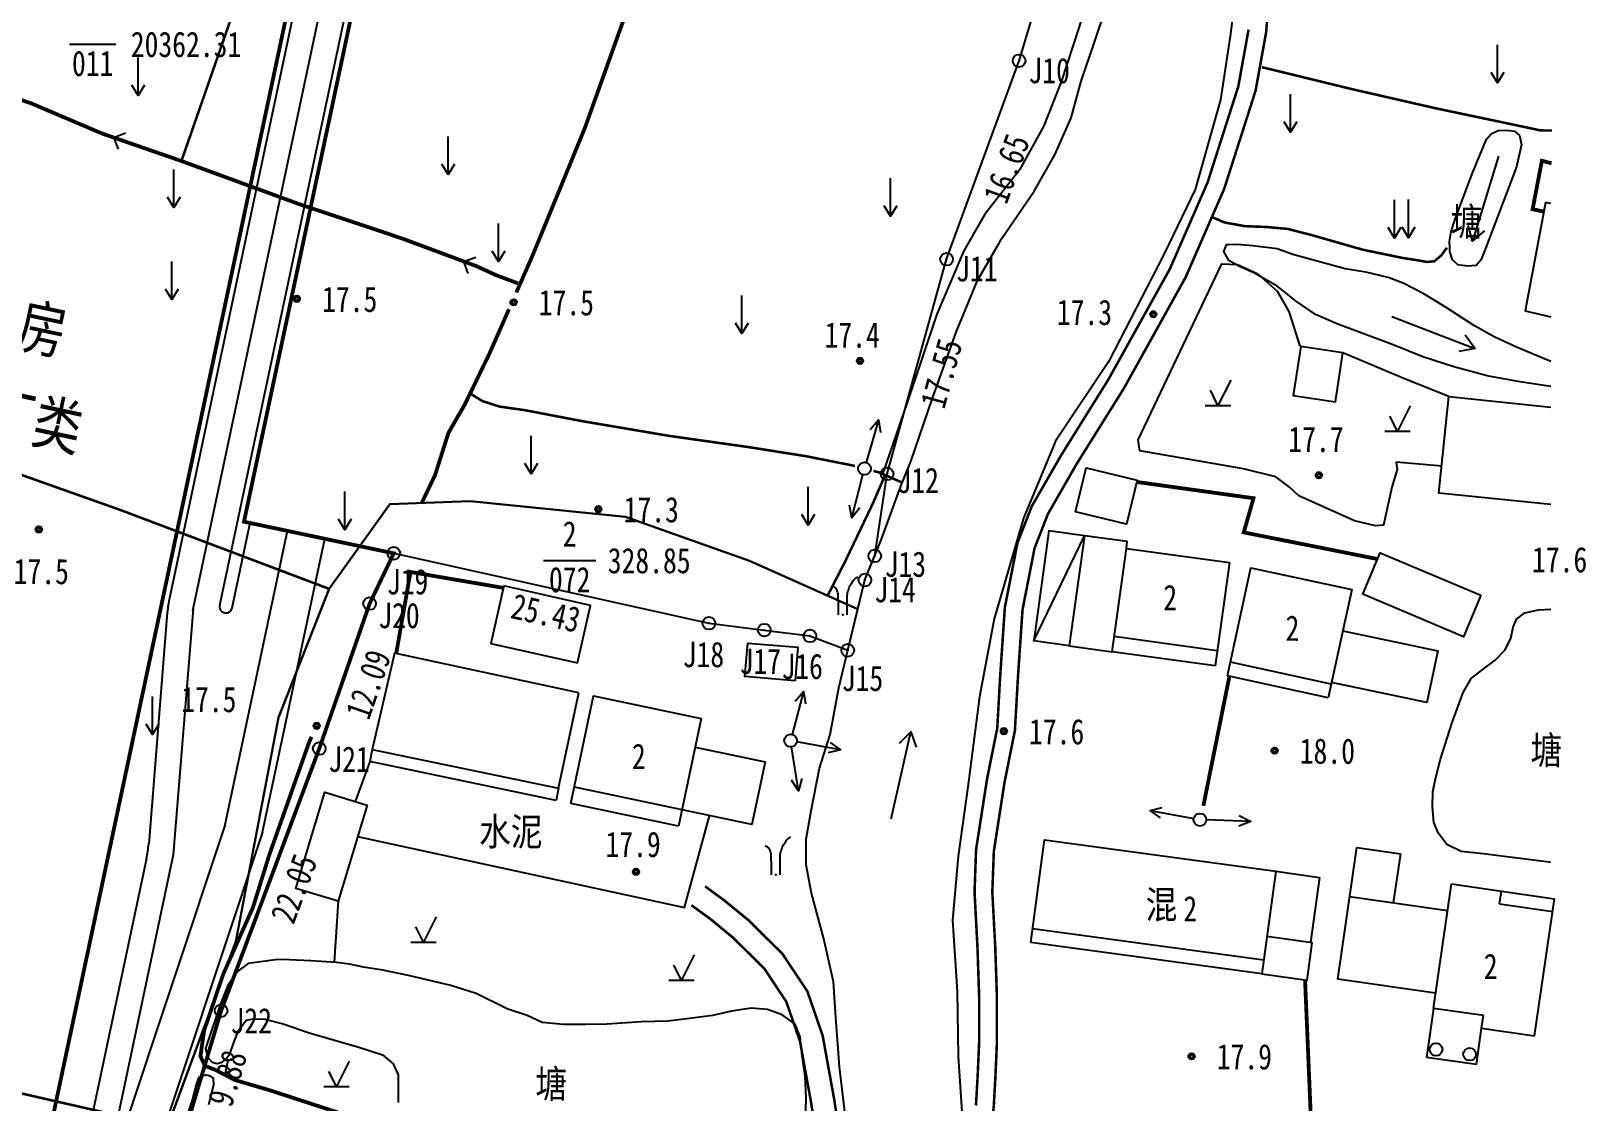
# Model space of a CAD drawing. Extents: x -21908402 to 2681150, y 103181 to 5079726.
# Drawn here: x 1475348 to 1485148, y 471980 to 478727 of the extents above; entities that cross this region are included whole.
import ezdxf
from ezdxf.enums import TextEntityAlignment as Align

# ---------------------------------------------------------------- set-up
doc = ezdxf.new("R2010")
doc.units = 0
doc.header["$LTSCALE"] = 1000
doc.linetypes.add('DOTE', pattern=[2.42, 2, -0.2, 0.02, -0.2])
for name, color, linetype in [('-图例', 7, 'Continuous'), ('222-框选面积', 6, 'Continuous'), ('DLJ', 5, 'Continuous'), ('JZD', 1, 'Continuous'), ('JZP', 1, 'Continuous'), ('ZBTZ', 250, 'Continuous'), ('地形', 251, 'Continuous')]:
    doc.layers.add(name, color=color, linetype=linetype)
doc.styles.add('DIMST', font='', dxfattribs={"width": 0.8})
doc.styles.add('HZ', font='simhei.ttf', dxfattribs={"width": 0.8})
doc.styles.add('HZTXT', font='txt', dxfattribs={"width": 0.7, "height": 300, "bigfont": 'HZTXT'})
doc.styles.add('ROMANS', font='simsun.ttc', dxfattribs={"width": 0.8})
doc.styles.get('DIMST').set_extended_font_data('SimSun')

# ---------------------------------------------------------------- blocks, each defined once
blk = doc.blocks.new('5130')
blk.add_circle((0, 0), 0.5)
blk = doc.blocks.new('8310')
for radius in [0.25, 0.125]:
    blk.add_circle((0, 0), radius)
blk = doc.blocks.new('6311')
blk.add_lwpolyline([(-0.71, 0.71), (0, 0), (-0.71, -0.71)])
blk = doc.blocks.new('9380')
for points in [[(0.35, 0, 0.000014), (0.35, 0.15, 0.00004), (0.35, 0.2, 0.000164), (0.35, 1.01, -0.000273), (0.35, 1.5, -0.06112), (0.38, 1.73, -0.032534), (0.51, 2.14, -0.038837), (0.62, 2.37, -0.022819), (0.85, 2.72, -0.049103), (0.95, 2.83, -0.026968), (1.15, 3)], [(-0.35, 0, 0.005182), (-0.35, 0.59, 0.00742), (-0.35, 1, 0.000718), (-0.37, 1.5, 0.005171), (-0.37, 1.57, 0.03747), (-0.39, 1.74, 0.03492), (-0.44, 1.91, 0.064025), (-0.5, 2.04, 0.069971), (-0.59, 2.13, 0.0336), (-0.66, 2.18, 0.028082), (-0.75, 2.23, 0.03873), (-0.79, 2.25, 0.023742), (-0.85, 2.26)]]:
    blk.add_lwpolyline(points, format="xyb")
at = {"linetype": 'Continuous'}
blk.add_point((0, 0), dxfattribs=at)
blk = doc.blocks.new('513')
blk.add_circle((0, 0), 0.5)
blk = doc.blocks.new('5123')
at = {"linetype": 'Continuous'}
for points in [[(4, 0), (0.5, 0)], [(3.09, 0.42), (4, 0), (3.09, -0.42)]]:
    blk.add_lwpolyline(points, dxfattribs=at)
blk = doc.blocks.new('9140')
at = {"linetype": 'Continuous'}
for points in [[(1, 2), (0, 0), (-0.6, 1.2)], [(-1, 0), (1, 0)]]:
    blk.add_lwpolyline(points, dxfattribs=at)
blk = doc.blocks.new('9110')
for points in [[(0, 0), (0, 3)], [(0.5, 0.82), (0, 0), (-0.5, 0.82)]]:
    blk.add_lwpolyline(points)
blk = doc.blocks.new('6710')
at = {"linetype": 'Continuous'}
for points in [[(0, 0), (7, 0), (5.92, 0.69)], [(7, 0), (5.92, -0.69)]]:
    blk.add_lwpolyline(points, dxfattribs=at)
blk = doc.blocks.new('2385')
blk.add_circle((0, 0), 0.5)
blk = doc.blocks.new('gc0000')
blk.add_point((0, 0))
blk = doc.blocks.new('1234')
at = {"layer": 'DLJ', "color": 250, "linetype": 'Continuous'}
for p, q in [((561248.24, 3365724.92, 17.38), (561251.9, 3365724.92, 17.38)), ((561285.6, 3365684.26, 17.38), (561289.71, 3365684.26, 17.38))]:
    blk.add_line(p, q, dxfattribs=at)
at = {"layer": 'DLJ', "color": 250, "linetype": 'Continuous', "elevation": 17.38, "flags": 128}
blk.add_lwpolyline([(561253.93, 3365634.21), (561261.35, 3365654.26), (561264.71, 3365671.89), (561268.71, 3365682.03), (561273.47, 3365688.69), (561279.81, 3365688.93), (561292.04, 3365687.7), (561301.81, 3365684.23), (561310.35, 3365680.43), (561310.91, 3365682.73), (561311.69, 3365684.63), (561312.66, 3365691.08), (561317.35, 3365707.99), (561323.06, 3365723.63), (561327.87, 3365739.63), (561329.98, 3365766.19), (561327.41, 3365778.79), (561322.63, 3365787.66), (561313.65, 3365800.15), (561314.7, 3365806.11), (561285.61, 3365834.62), (561253.58, 3365796), (561240.75, 3365808.57)], dxfattribs=at)
at = {"layer": 'DLJ', "color": 250, "linetype": 'Continuous', "elevation": 17.38}
blk.add_lwpolyline([(561292.04, 3365687.7), (561279.81, 3365688.93), (561273.47, 3365688.69), (561268.71, 3365682.03), (561264.71, 3365671.89), (561261.35, 3365654.26), (561253.93, 3365634.21), (561252.69, 3365626.16), (561253.1, 3365626.95), (561257.35, 3365639.33), (561260.19, 3365648.8), (561267.92, 3365669.45), (561271.89, 3365680.87), (561273.79, 3365684.83), (561298.62, 3365679.32), (561302.98, 3365678.79), (561306.58, 3365678.33), (561309.56, 3365677.19), (561310.35, 3365680.43), (561301.81, 3365684.23)], close=True, dxfattribs=at)
at = {"layer": 'JZP', "color": 250, "linetype": 'Continuous'}
for centre in [(561323.06, 3365723.63, 17.38), (561317.35, 3365707.99, 17.38), (561312.66, 3365691.08, 17.38), (561273.79, 3365684.83, 17.38), (561311.69, 3365684.63, 17.38), (561310.91, 3365682.73, 17.38), (561271.89, 3365680.87, 17.38), (561298.62, 3365679.32, 17.38), (561302.98, 3365678.79, 17.38), (561306.58, 3365678.33, 17.38), (561309.56, 3365677.19, 17.38), (561267.92, 3365669.45, 17.38), (561260.19, 3365648.8, 17.38)]:
    blk.add_circle(centre, 0.5, dxfattribs=at)
at = {"layer": 'ZBTZ', "color": 250, "linetype": 'Continuous', "const_width": 0.1, "elevation": 17.38, "flags": 128}
blk.add_lwpolyline([(561253.1, 3365626.95), (561257.17, 3365638.73), (561260.19, 3365648.8), (561267.92, 3365669.45)], dxfattribs=at)
at = {"layer": '地形', "color": 250, "linetype": 'Continuous'}
for p, q in [((561364.54, 3365712.46, 17.38), (561363.85, 3365708.8, 17.38)), ((561364.95, 3365712.38, 17.38), (561364.54, 3365712.46, 17.38)), ((561330.39, 3365677.08, 17.38), (561331.51, 3365685.22, 17.38)), ((561331.51, 3365685.22, 17.38), (561339.63, 3365684.1, 17.38)), ((561339.63, 3365684.1, 17.38), (561338.51, 3365675.96, 17.38)), ((561338.67, 3365677.15, 17.38), (561330.55, 3365678.27, 17.38)), ((561338.51, 3365675.96, 17.38), (561330.39, 3365677.08, 17.38))]:
    blk.add_line(p, q, dxfattribs=at)
at = {"layer": '地形', "color": 250, "linetype": 'Continuous', "flags": 128}
for points, elevation in [([(561321.53, 3365709.37), (561321.67, 3365709.61), (561324.24, 3365713.35), (561325.87, 3365716.21), (561327.16, 3365719.13), (561327.95, 3365722.01), (561328.98, 3365725.01), (561329.93, 3365727.83)], 17.38), ([(561340.16, 3365729.21), (561339.7, 3365725.56)], 17.38), ([(561319.14, 3365709.4), (561320.48, 3365711.74), (561323.21, 3365715.21), (561325.04, 3365718.49), (561326.39, 3365721.96), (561327.8, 3365726.23), (561328.62, 3365728.89), (561329.21, 3365730.81)], 34.86), ([(561339.7, 3365725.56), (561338.93, 3365720.56), (561336.94, 3365713.49), (561334.87, 3365709.19)], 17.38), ([(561356.99, 3365708.89), (561356.96, 3365709.4), (561357.1, 3365710.18), (561357.43, 3365711.16), (561358.75, 3365714.71), (561359.88, 3365717.45), (561360.25, 3365717.86), (561360.8, 3365718.14), (561361.47, 3365718.15), (561362.1, 3365718.07), (561362.48, 3365717.75), (561362.65, 3365717.02), (561362.24, 3365715.28), (561359.8, 3365708.85)], 17.38), ([(561334.87, 3365709.19), (561334.45, 3365708.32), (561330.1, 3365699.9), (561325.93, 3365693.66), (561323.4, 3365687.61), (561321.09, 3365679.66), (561319.94, 3365673.54), (561319.01, 3365666.45), (561318.26, 3365660.97), (561317.8, 3365655.93), (561318.17, 3365650.31), (561318.26, 3365645.21), (561318.56, 3365640.84)], 17.38), ([(561309.73, 3365637.55), (561308.91, 3365644.38), (561308.62, 3365648.28), (561308.45, 3365651.09), (561307.67, 3365654.46), (561306.7, 3365658.06), (561306.29, 3365660.3), (561306.29, 3365662.33), (561306.69, 3365664.56), (561307.33, 3365667.91), (561308.17, 3365670.57), (561308.87, 3365674.23), (561309.56, 3365677.19), (561310.91, 3365682.73), (561312.23, 3365685.94), (561313.74, 3365690.13), (561314.52, 3365692.05), (561316.2, 3365696.97), (561318.11, 3365702.25), (561319.78, 3365706.31), (561321.53, 3365709.37)], 17.38), ([(561312.33, 3365691.07), (561314.27, 3365696.71), (561316.6, 3365703.67), (561318.7, 3365708.61), (561319.14, 3365709.4)], 34.86), ([(561339.56, 3365709.12), (561339.38, 3365709.12), (561339.16, 3365708.6), (561339.52, 3365707.94), (561340.42, 3365707.46), (561341.61, 3365706.93), (561343.21, 3365706), (561344.86, 3365704.7), (561346.27, 3365703.72), (561348.16, 3365702.91), (561352.53, 3365701.27), (561354.86, 3365700.33), (561357.32, 3365699.54), (561360.04, 3365698.8), (561362.35, 3365698.4), (561364.95, 3365697.99)], 17.38), ([(561340.87, 3365709.11), (561340.21, 3365709.16), (561339.56, 3365709.12)], 17.38), ([(561364.95, 3365699.95), (561363.89, 3365700.39), (561362.26, 3365701.08), (561360.55, 3365701.86), (561358.93, 3365702.74), (561356.71, 3365704.2), (561354.95, 3365705.27), (561353.33, 3365706.12), (561352.14, 3365706.55), (561350.37, 3365706.97), (561348.74, 3365707.25), (561344.62, 3365708.37), (561343.38, 3365708.8), (561341.48, 3365709.06), (561340.87, 3365709.11)], 17.38), ([(561359.8, 3365708.85), (561359.44, 3365707.91), (561359.07, 3365707.5), (561358.39, 3365707.46), (561357.64, 3365707.54), (561357.2, 3365707.94), (561357, 3365708.59), (561356.99, 3365708.89)], 17.38), ([(561363.85, 3365708.8), (561362.92, 3365703.93), (561364.95, 3365703.45)], 17.38), ([(561356.39, 3365691.69), (561352.76, 3365692), (561352.86, 3365691.43), (561352.43, 3365690.03), (561351.76, 3365687.05), (561351.14, 3365687), (561349.48, 3365687.39), (561345.11, 3365689.35), (561344.36, 3365690.03), (561343.28, 3365690.85), (561340.74, 3365691.49), (561332.57, 3365692.9), (561332.45, 3365693.76), (561339.04, 3365707.63), (561340.26, 3365707.59), (561341.86, 3365706.84), (561343.4, 3365705.47), (561344.32, 3365703.87), (561345.19, 3365701.15)], 17.38), ([(561356.92, 3365697.17), (561353.56, 3365698.52), (561348.56, 3365700.62)], 17.38), ([(561364.95, 3365688.67), (561356.14, 3365689.57), (561356.92, 3365697.17), (561364.95, 3365696.34)], 17.38), ([(561328.2, 3365686.22), (561325.41, 3365686.61), (561324.22, 3365677.93)], 17.38), ([(561327.01, 3365677.54), (561324.22, 3365677.93), (561328.2, 3365686.22)], 17.38), ([(561331.51, 3365685.22), (561331.58, 3365685.76), (561328.2, 3365686.22), (561327.01, 3365677.54), (561330.39, 3365677.08)], 17.38), ([(561339.48, 3365675.17), (561341.33, 3365683.69), (561349.27, 3365681.97), (561347.41, 3365673.44)], 17.38), ([(561364.95, 3365660.49), (561364.82, 3365660.5), (561359.62, 3365661.15), (561357.88, 3365661.35), (561356.77, 3365661.91), (561356.08, 3365662.81), (561355.73, 3365663.64), (561355.62, 3365664.87), (561355.66, 3365666.04), (561355.88, 3365667.07), (561356.26, 3365668.63), (561357.19, 3365671.5), (561358.05, 3365673.88), (561358.69, 3365674.97), (561359.74, 3365675.79), (561360.58, 3365676.42), (561361.32, 3365677.2), (561361.8, 3365678.12), (561362, 3365679.01), (561362.26, 3365679.65), (561362.9, 3365680.14), (561363.99, 3365680.38), (561364.95, 3365680.43)], 17.38), ([(561348.56, 3365678.73), (561356.05, 3365677.15), (561355.19, 3365673.07), (561347.68, 3365674.66)], 17.38), ([(561288.36, 3365673.85), (561273.84, 3365676.96), (561272.1, 3365669.39), (561286.78, 3365666.33)], 17.38), ([(561347.65, 3365674.52), (561339.71, 3365676.25)], 17.38), ([(561347.41, 3365673.44), (561339.48, 3365675.17)], 17.38), ([(561286.78, 3365666.33), (561288.36, 3365673.85)], 17.38), ([(561287.75, 3365665.12), (561289.53, 3365673.6), (561298.01, 3365671.82), (561296.23, 3365663.34)], 17.38), ([(561272.1, 3365669.39), (561271.9, 3365668.43)], 17.38), ([(561297.54, 3365669.57), (561303.05, 3365668.42), (561302.01, 3365663.47), (561288.02, 3365666.4)], 17.38), ([(561271.9, 3365668.43), (561270.74, 3365665.29)], 17.38), ([(561286.58, 3365665.36), (561271.9, 3365668.43)], 17.38), ([(561286.78, 3365666.33), (561286.58, 3365665.36)], 17.38), ([(561296.23, 3365663.34), (561287.75, 3365665.12)], 17.38), ([(561270.94, 3365662.52), (561296.71, 3365656.94), (561298.68, 3365664.15)], 17.38), ([(561323.98, 3365654.17), (561325.07, 3365662.26), (561343.28, 3365659.79), (561342.19, 3365651.7)], 17.38), ([(561348.16, 3365651.29), (561349.66, 3365661.67)], 17.38), ([(561349.66, 3365661.67), (561353.13, 3365661.17)], 17.38), ([(561352.57, 3365657.31), (561353.13, 3365661.17)], 17.38), ([(561343.28, 3365659.79), (561346.72, 3365659.31)], 17.38), ([(561346.72, 3365659.31), (561346.01, 3365654.17)], 17.38), ([(561355.71, 3365648.99), (561357.13, 3365658.79)], 17.38), ([(561357.13, 3365658.79), (561361.06, 3365658.22)], 17.38), ([(561269.4, 3365657.43), (561269.09, 3365652.62)], 17.38), ([(561349.1, 3365657.81), (561356.82, 3365656.69)], 17.38), ([(561360.92, 3365657.23), (561361.06, 3365658.22)], 17.38), ([(561360.92, 3365657.23), (561365.1, 3365656.62)], 17.38), ([(561361.06, 3365658.22), (561365.24, 3365657.61)], 17.38), ([(561363.68, 3365646.82), (561365.24, 3365657.61)], 17.38), ([(561342.34, 3365652.79), (561324.12, 3365655.26)], 17.38), ([(561342.19, 3365651.7), (561345.75, 3365651.22), (561346.15, 3365654.16), (561342.59, 3365654.64)], 17.38), ([(561342.19, 3365651.7), (561323.98, 3365654.17)], 17.38), ([(561306.26, 3365640.93), (561306.28, 3365641.94), (561306.2, 3365643.66), (561305.93, 3365645.43), (561305.82, 3365646.76), (561305.42, 3365647.75), (561304.39, 3365648.49), (561303.25, 3365648.9), (561301.95, 3365649), (561300.41, 3365648.76), (561298.9, 3365648.44), (561297.29, 3365648.23), (561295.38, 3365647.99), (561293.3, 3365647.92), (561290.6, 3365647.74), (561288.93, 3365647.71), (561287.16, 3365647.71), (561285.47, 3365647.89), (561284.29, 3365648.43), (561282.78, 3365648.92), (561280.28, 3365650.17), (561278.28, 3365650.8), (561274.94, 3365651.57), (561272.92, 3365651.99), (561271.41, 3365652.24), (561270.3, 3365652.46), (561269.28, 3365652.61), (561267.26, 3365652.74), (561265.57, 3365652.81), (561264.66, 3365652.85), (561262.31, 3365652.52), (561261.5, 3365651.91), (561260.73, 3365650.8), (561260.14, 3365649.35), (561258.95, 3365645.83), (561259.15, 3365645.12), (561259.48, 3365644.76), (561259.87, 3365644.65), (561260.26, 3365644.75), (561260.6, 3365645.05), (561260.89, 3365645.47), (561261.16, 3365646.22), (561261.57, 3365647.25), (561262.15, 3365648.05), (561262.75, 3365648.17), (561263.63, 3365648.13), (561265.08, 3365647.78), (561267.13, 3365647.07), (561271.04, 3365645.93), (561272.91, 3365645.33), (561273.75, 3365644.62), (561274.13, 3365643.75), (561274.14, 3365642.58), (561274.15, 3365641.57)], 17.38), ([(561355.88, 3365650.18), (561348.16, 3365651.29), (561348.16, 3365651.29)], 17.38), ([(561355.71, 3365648.99), (561355.15, 3365645.13)], 17.38), ([(561359.64, 3365648.42), (561355.71, 3365648.99)], 17.38), ([(561359.09, 3365644.56), (561359.5, 3365647.43)], 17.38), ([(561359.5, 3365647.43), (561359.64, 3365648.42)], 17.38), ([(561359.5, 3365647.43), (561363.68, 3365646.82)], 17.38), ([(561260.71, 3365644.87), (561260.49, 3365643.75)], 17.38), ([(561359.09, 3365644.56), (561355.15, 3365645.13)], 17.38), ([(561256.36, 3365637.02), (561257.94, 3365641.77), (561258.27, 3365643.07), (561258.45, 3365643.56), (561258.67, 3365643.68), (561258.95, 3365643.75), (561259.14, 3365643.73), (561259.29, 3365643.68), (561259.57, 3365643.48), (561259.58, 3365642.93), (561259.2, 3365641.4)], 17.38)]:
    blk.add_lwpolyline(points, dxfattribs=dict(at, elevation=elevation))
for points, const_width, elevation in [([(561341.14, 3365726.08), (561340.33, 3365721.6), (561337.91, 3365714.04), (561335.79, 3365709.18)], 0.2, 17.38), ([(561342.98, 3365732.04), (561342.53, 3365725.9), (561341.69, 3365721.26), (561339.22, 3365713.54), (561337.31, 3365709.16)], 0.2, 17.38), ([(561257.06, 3365715.73), (561263.23, 3365733.46), (561278.39, 3365776.51), (561284.11, 3365792.39)], 0.2, 34.82), ([(561295.23, 3365737.61), (561295.19, 3365737.26), (561294.64, 3365735.11), (561291.88, 3365726.8), (561288.85, 3365718.34), (561285.37, 3365709.85)], 0.3, 17.38), ([(561232.88, 3365723.1), (561235.49, 3365722.44), (561238.68, 3365721.88), (561242.65, 3365721.13), (561245.18, 3365720.29), (561250.82, 3365717.89), (561257.06, 3365715.73), (561266.35, 3365712.33), (561273.28, 3365710.02)], 0.3, 17.38), ([(561342.19, 3365723.12), (561349.29, 3365721.39), (561355.8, 3365719.9), (561361.22, 3365718.76), (561364.15, 3365718.14), (561365.04, 3365718.13)], 0.2, 34.7), ([(561365.01, 3365715.55), (561364.25, 3365715.75), (561363.52, 3365711.93), (561364.41, 3365711.75)], 0.3, 17.38), ([(561338.25, 3365711.32), (561339.24, 3365710.89), (561340.85, 3365710.6), (561342.59, 3365710.53), (561344.23, 3365710.38), (561346.17, 3365709.88), (561347.99, 3365709.36), (561349.27, 3365708.99)], 0.2, 34.74), ([(561273.28, 3365710.02), (561274.55, 3365709.59), (561280.27, 3365707.46), (561281.85, 3365706.74), (561283.58, 3365706.09)], 0.3, 17.38), ([(561285.37, 3365709.85), (561284.6, 3365707.99), (561283.45, 3365705.38)], 0.3, 17.38), ([(561335.79, 3365709.18), (561334.93, 3365707.21), (561330.1, 3365698.53), (561326.39, 3365692.58), (561324.06, 3365688.54), (561322.93, 3365685.64), (561321.94, 3365680.58), (561321.57, 3365675.18), (561321.34, 3365671.06), (561320.54, 3365667.08), (561319.67, 3365661.5), (561319.55, 3365658.15), (561319.78, 3365653.78), (561319.91, 3365649.97), (561319.91, 3365646.25), (561319.79, 3365643.59), (561319.66, 3365641.34)], 0.2, 17.38), ([(561337.31, 3365709.16), (561336.19, 3365706.59), (561331.31, 3365697.81), (561327.59, 3365691.86), (561325.33, 3365687.93), (561324.28, 3365685.24), (561323.33, 3365680.39), (561322.97, 3365675.09), (561322.73, 3365670.88), (561321.92, 3365666.84), (561321.07, 3365661.36), (561320.95, 3365658.16), (561321.18, 3365653.84), (561321.31, 3365649.99), (561321.31, 3365646.22), (561321.19, 3365643.52), (561321.06, 3365641.21), (561320.56, 3365637.29), (561319.63, 3365635.22), (561319, 3365634.53)], 0.2, 17.38), ([(561349.27, 3365708.99), (561350.16, 3365708.74), (561353.25, 3365708.1), (561354.52, 3365707.9), (561355.2, 3365707.78), (561355.77, 3365707.83), (561356.32, 3365708.29), (561356.76, 3365708.89)], 0.2, 34.74), ([(561356.76, 3365708.89), (561356.77, 3365708.91)], 0.2, 34.74), ([(561282.87, 3365704.06), (561281.31, 3365700.52), (561279.38, 3365696.54), (561278.1, 3365694.32), (561277.04, 3365690.98), (561275.99, 3365688.79)], 0.3, 17.38), ([(561279.82, 3365697.41), (561280.78, 3365696.82), (561282.12, 3365696.39), (561284.15, 3365696.1), (561288.64, 3365695.24), (561295.49, 3365694.08), (561301.79, 3365693.19), (561306.33, 3365692.47), (561310.09, 3365691.72), (561310.12, 3365691.72)], 0.2, 34.78), ([(561232.51, 3365695.23), (561233.22, 3365694.99), (561252.21, 3365688.26), (561268.71, 3365682.03)], 0.2, 34.85), ([(561311.59, 3365691.32), (561312.04, 3365691.2), (561313.85, 3365690.4)], 0.2, 34.78), ([(561312.5, 3365690.99), (561311.54, 3365688.76), (561309.37, 3365684.22), (561307.97, 3365681.49)], 0.2, 34.94), ([(561351.3, 3365684.38), (561340.76, 3365686.48), (561341.53, 3365689.17), (561332.34, 3365690.45)], 0.3, 17.38), ([(561282.42, 3365682.11), (561275.11, 3365683.36), (561273.98, 3365676.93)], 0.3, 17.38), ([(561337.58, 3365664.94), (561339.63, 3365675.14)], 0.3, 17.38), ([(561267.31, 3365670.38), (561267.08, 3365669.84), (561263.97, 3365661.04), (561262.7, 3365656.95), (561260.36, 3365651.7), (561258.85, 3365647.25), (561258.56, 3365645.22), (561258.91, 3365644.47), (561259.74, 3365644.14), (561261.29, 3365643.34), (561263.99, 3365642.55), (561271.47, 3365640.11)], 0.3, 17.38), ([(561311.07, 3365632.47), (561310.32, 3365632.84), (561309.89, 3365633.42), (561309.58, 3365634.12), (561309.38, 3365636.14), (561308.47, 3365641.95), (561307.58, 3365646.85), (561306.38, 3365650.33), (561304.41, 3365653.29), (561301.74, 3365655.93), (561299.84, 3365657.49), (561298.32, 3365658.6)], 0.2, 17.38), ([(561307.56, 3365635.91), (561306.66, 3365641.64), (561305.8, 3365646.38), (561304.72, 3365649.51), (561302.99, 3365652.12), (561300.52, 3365654.56), (561298.72, 3365656.04), (561297.24, 3365657.12)], 0.2, 17.38), ([(561341.73, 3365639.88), (561346.07, 3365639.82), (561345.59, 3365651.24)], 0.3, 17.38), ([(561231.84, 3365645.18), (561255.95, 3365639.66)], 0.2, 34.78)]:
    blk.add_lwpolyline(points, dxfattribs=dict(at, const_width=const_width, elevation=elevation))
at = {"layer": '地形', "color": 250, "linetype": 'Continuous', "elevation": 17.38, "flags": 128}
for points in [[(561348.56, 3365700.62), (561345.25, 3365701.12), (561344.66, 3365697.27), (561347.98, 3365696.77)], [(561332.37, 3365690.6), (561331.53, 3365687.13), (561327.51, 3365688.1), (561328.35, 3365691.57)], [(561359.45, 3365681.53), (561358.07, 3365678.26), (561350.13, 3365681.61), (561351.51, 3365684.88)], [(561282.46, 3365682.26), (561281.44, 3365677.74), (561288.28, 3365676.2), (561289.3, 3365680.72)], [(561305.41, 3365674.8), (561301.46, 3365675.13), (561301.68, 3365677.76), (561305.63, 3365677.44)], [(561269.4, 3365657.43), (561266.07, 3365658.44), (561268.36, 3365666.01), (561271.69, 3365665)]]:
    blk.add_lwpolyline(points, close=True, dxfattribs=at)
at = {"layer": 'JZD', "color": 250, "linetype": 'Continuous'}
for p in [(561323.06, 3365723.63, 17.38), (561317.35, 3365707.99, 17.38), (561312.66, 3365691.08, 17.38), (561273.79, 3365684.83, 17.38), (561311.69, 3365684.63, 17.38), (561310.91, 3365682.73, 17.38), (561271.89, 3365680.87, 17.38), (561298.62, 3365679.32, 17.38), (561302.98, 3365678.79, 17.38), (561306.58, 3365678.33, 17.38), (561309.56, 3365677.19, 17.38), (561267.92, 3365669.45, 17.38), (561260.19, 3365648.8, 17.38)]:
    blk.add_blockref('gc0000', p, dxfattribs=at)
at = {"layer": '地形', "color": 250, "linetype": 'Continuous'}
for name, p in [('9110', (561360.75, 3365721.89, 17.38)), ('9110', (561253.66, 3365720.88, 17.38)), ('9110', (561344.45, 3365717.99, 17.38)), ('9110', (561278.07, 3365714.67, 17.38)), ('9110', (561256.47, 3365712.06, 17.38)), ('9110', (561312.93, 3365711.38, 17.38)), ('9110', (561352.64, 3365709.66, 17.38)), ('9110', (561353.74, 3365709.69, 17.38)), ('9110', (561282.04, 3365707.82, 17.38)), ('9110', (561256.3, 3365704.82, 17.38)), ('8310', (561266.15, 3365704.88, 17.38)), ('8310', (561283.23, 3365704.6, 17.38)), ('9110', (561301.22, 3365702.15, 17.38)), ('8310', (561333.64, 3365703.66, 17.38)), ('8310', (561310.53, 3365699.99, 17.38)), ('9140', (561338.73, 3365696.48, 17.38)), ('9140', (561352.87, 3365694.44, 17.38)), ('9110', (561284.61, 3365691.09, 17.38)), ('513', (561310.88, 3365691.5, 17.38)), ('8310', (561346.68, 3365690.98, 17.38)), ('9110', (561269.93, 3365686.69, 17.38)), ('9110', (561306.43, 3365687.06, 17.38)), ('8310', (561289.91, 3365688.31, 17.38)), ('8310', (561245.83, 3365686.71, 17.38)), ('9380', (561309.17, 3365679.99, 17.38)), ('9110', (561254.78, 3365670.55, 17.38)), ('8310', (561267.72, 3365671.24, 17.38)), ('5130', (561305.06, 3365670.08, 17.38)), ('513', (561305.06, 3365670.08, 17.38)), ('513', (561305.06, 3365670.08, 17.38)), ('8310', (561321.86, 3365670.82, 17.38)), ('8310', (561343.19, 3365669.29, 17.38)), ('5130', (561337.31, 3365663.85, 17.38)), ('513', (561337.31, 3365663.85, 17.38)), ('9380', (561303.89, 3365659.51, 17.38)), ('8310', (561292.88, 3365659.75, 17.38)), ('9140', (561276.14, 3365654.2, 17.38)), ('9140', (561296.46, 3365651.2, 17.38)), ('2385', (561355.91, 3365645.75, 17.38)), ('9140', (561269.27, 3365642.83, 17.38)), ('8310', (561336.65, 3365645.21, 17.38)), ('2385', (561358.55, 3365645.38, 17.38))]:
    blk.add_blockref(name, p, dxfattribs=at)
for name, p, rotation in [('6311', (561251.73, 3365717.58, 17.38), 157.2695695068921), ('6710', (561360.84, 3365716.1, 17.38), 252.9321521513652), ('6311', (561279.32, 3365707.82, 17.38), 154.2397705800133), ('6710', (561352.43, 3365703.49, 17.38), 338.9407035988426), ('5123', (561310.88, 3365691.5, 17.38), 73.96853003286037), ('5123', (561310.88, 3365691.5, 17.38), 255.4593164843814), ('5123', (561305.06, 3365670.08, 17.38), 75.45931648438142), ('6710', (561312.99, 3365663.93, 17.38), 77.33534630512716), ('5123', (561305.06, 3365670.08, 17.38), 278.8195280785037), ('5123', (561305.06, 3365670.08, 17.38), 349.7140592894735), ('5123', (561337.31, 3365663.85, 17.38), 169.7140592894736), ('5123', (561337.31, 3365663.85, 17.38), 358.1605699626599)]:
    blk.add_blockref(name, p, dxfattribs=dict(at, rotation=rotation))
at = {"layer": 'DLJ', "color": 250, "linetype": 'Continuous', "style": 'HZ', "width": 0.8}
for s, p in [('20362.31', (561253.07, 3365724.92, 17.38)), ('328.85', (561290.65, 3365684.26, 17.38))]:
    blk.add_text(s, height=2, dxfattribs=at).set_placement(p, align=Align.MIDDLE_LEFT)
for s, p in [('011', (561250.07, 3365724.42, 17.38)), ('072', (561287.65, 3365683.76, 17.38))]:
    blk.add_text(s, height=2, dxfattribs=at).set_placement(p, align=Align.TOP_CENTER)
blk.add_text('2', height=2, dxfattribs=at).set_placement((561287.65, 3365684.76, 17.38), align=Align.BOTTOM_CENTER)
at = {"layer": 'JZD', "color": 250, "linetype": 'Continuous', "style": 'HZ', "width": 0.8}
for s, rotation, p in [('16.65', 69.9413, (561322.08, 3365715.13, 17.38)), ('17.55', 74.516, (561316.94, 3365699, 17.38)), ('25.43', 347.4678, (561285.77, 3365680.12, 17.38)), ('12.09', 70.87, (561271.79, 3365674.51, 17.38)), ('22.05', 69.4762, (561265.93, 3365658.42, 17.38)), ('9.88', 73.306, (561260.69, 3365643.49, 17.38))]:
    blk.add_text(s, height=2, rotation=rotation, dxfattribs=at).set_placement(p, align=Align.MIDDLE)
at = {"layer": 'JZP', "color": 250, "linetype": 'Continuous', "style": 'HZ', "width": 0.8}
for s, p in [('J10', (561325.43, 3365722.84, 17.38)), ('J11', (561319.73, 3365707.23, 17.38)), ('J12', (561315.11, 3365690.56, 17.38)), ('J13', (561314.1, 3365683.96, 17.38)), ('J19', (561274.88, 3365682.58, 17.38)), ('J14', (561313.29, 3365681.96, 17.38)), ('J20', (561274.2, 3365679.92, 17.38)), ('J18', (561298.19, 3365676.85, 17.38)), ('J17', (561302.67, 3365676.31, 17.38)), ('J16', (561305.97, 3365675.91, 17.38)), ('J15', (561310.72, 3365674.97, 17.38)), ('J21', (561270.27, 3365668.6, 17.38)), ('J22', (561262.56, 3365648, 17.38))]:
    blk.add_text(s, height=2, dxfattribs=at).set_placement(p, align=Align.MIDDLE)
at = {"layer": '地形', "color": 250, "linetype": 'Continuous', "style": 'HZTXT'}
for s, p in [('塘', (561357.07, 3365709.62, 17.38)), ('塘', (561363.35, 3365667.98, 17.38)), ('水泥', (561280.51, 3365661.58, 17.38)), ('混', (561333.02, 3365655.83, 17.38)), ('塘', (561284.95, 3365641.71, 17.38))]:
    blk.add_text(s, height=2.5, rotation=359.8716, dxfattribs=at).set_placement(p)
at = {"layer": '地形', "color": 250, "linetype": 'Continuous', "style": 'ROMANS', "width": 0.8}
for s, p in [('17.5', (561268.14, 3365703.85, 17.38)), ('17.5', (561285.21, 3365703.58, 17.38)), ('17.3', (561326.03, 3365702.82, 17.38)), ('17.4', (561307.73, 3365701.03, 17.38)), ('17.7', (561344.27, 3365692.81, 17.38)), ('17.3', (561291.9, 3365687.28, 17.38)), ('17.6', (561363.47, 3365683.34, 17.38)), ('17.5', (561243.84, 3365682.41, 17.38)), ('2', (561334.42, 3365680.35, 17.38)), ('2', (561344.05, 3365677.94, 17.38)), ('17.5', (561257.04, 3365672.33, 17.38)), ('17.6', (561323.84, 3365669.79, 17.38)), ('2', (561292.55, 3365667.84, 17.38)), ('18.0', (561345.17, 3365668.26, 17.38)), ('17.9', (561290.47, 3365660.92, 17.38)), ('2', (561336, 3365655.84, 17.38)), ('2', (561359.67, 3365651.3, 17.38)), ('17.9', (561338.63, 3365644.19, 17.38))]:
    blk.add_text(s, height=2, rotation=359.8716, dxfattribs=at).set_placement(p)
blk = doc.blocks.new('HJKLAAAA')
at = {"layer": '-图例', "color": 252, "linetype": 'DOTE'}
for p, q in [((40393114, 3422392.45, -17.38), (40393139.25, 3422511.46, -17.38)), ((40393114.03, 3422392.58, -17.38), (40393112.47, 3422373.19, -17.38))]:
    blk.add_line(p, q, dxfattribs=at)
at = {"layer": '-图例', "color": 1, "linetype": 'DOTE'}
for p, q in [((40393114, 3422392.45, -17.38), (40393139.25, 3422511.46, -17.38)), ((40393116.53, 3422375.45, -17.38), (40393121.46, 3422398.72)), ((40393114.03, 3422392.58, -17.38), (40393112.47, 3422373.19, -17.38)), ((40393112.47, 3422373.19, -17.38), (40393095.08, 3422291.24, -17.38))]:
    blk.add_line(p, q, dxfattribs=at)
at = {"layer": '-图例', "color": 1, "linetype": 'DOTE', "elevation": -17.38}
blk.add_lwpolyline([(40393116.56, 3422375.6), (40393106.67, 3422345.88)], dxfattribs=at)
at = {"color": 252, "linetype": 'ByBlock'}
for p, q in [((40393116.13, 3422392.86, -17.38), (40393138.6, 3422498.72, -17.38)), ((40393116.13, 3422392.86, -17.38), (40393138.6, 3422498.72, -17.38)), ((40393117.11, 3422392.65, -17.38), (40393118.53, 3422399.34, -17.38)), ((40393119.49, 3422374.98, -17.38), (40393124.4, 3422398.1, -17.38)), ((40393112, 3422392.29, -17.38), (40393110.53, 3422374.06, -17.38)), ((40393112, 3422392.29, -17.38), (40393110.53, 3422374.06, -17.38)), ((40393110.37, 3422372.91, -17.38), (40393095.38, 3422302.29, -17.38))]:
    blk.add_line(p, q, dxfattribs=at)
at = {"color": 1, "linetype": 'Continuous', "const_width": 0.3, "flags": 128}
blk.add_lwpolyline([(40393113.4, 3422351.45), (40393116.24, 3422360.92), (40393123.97, 3422381.57), (40393127.94, 3422392.99), (40393129.84, 3422396.95), (40393118.04, 3422399.44), (40393139.07, 3422498.56), (40393153.05, 3422527.17), (40393157.25, 3422531.46), (40393141.67, 3422546.74), (40393112.92, 3422574.93), (40393096.8, 3422520.69)], dxfattribs=at)
at = {"color": 252, "linetype": 'ByBlock', "elevation": -17.38}
blk.add_lwpolyline([(40393134.79, 3422544.86), (40393136.52, 3422538.74, -0.142139), (40393136.51, 3422537.63), (40393128.16, 3422509.51, 0.306149), (40393128.84, 3422507.38), (40393134.29, 3422503.05, -0.284504), (40393135, 3422501.07), (40393112.16, 3422393.43)], format="xyb", dxfattribs=at)
blk.add_lwpolyline([(40393134.79, 3422544.86), (40393136.52, 3422538.74, -0.142139), (40393136.51, 3422537.63), (40393128.16, 3422509.51, 0.306149), (40393128.84, 3422507.38), (40393134.29, 3422503.05, -0.284504), (40393135, 3422501.07), (40393112.16, 3422393.43)], format="xyb", dxfattribs=at)
at = {"color": 252, "linetype": 'ByBlock'}
blk.add_lwpolyline([(40393119.49, 3422374.98), (40393106.78, 3422336.77)], dxfattribs=at)
for centre, radius, start, end in [((40393120.97, 3422391.57, -17.38), 9, 168.0197, 175.4062), ((40393116.62, 3422392.75, -17.38), 0.5, 168.0197, 348.0197), ((40393101.56, 3422374.78, -17.38), 9, 348.0197, 355.4062)]:
    blk.add_arc(centre, radius, start, end, dxfattribs=at)
at = {"layer": '222-框选面积', "color": 6, "linetype": 'ByBlock', "const_width": 0.3, "elevation": -17.38}
blk.add_lwpolyline([(40393044.08, 3422308.13), (40393065.69, 3422410.01), (40393077.43, 3422407.52), (40393098.91, 3422508.72), (40393134.51, 3422501.16), (40393091.42, 3422298.09)], close=True, dxfattribs=at)
at = {"layer": '222-框选面积', "linetype": 'ByBlock'}
blk.add_blockref('1234', (39831856.05, 56712.12, -17.38), dxfattribs=at)
at = {"color": 6, "linetype": 'ByBlock', "char_height": 3.5, "width": 19.3306, "attachment_point": 1, "rotation": 348.0197, "style": 'DIMST'}
for s, insert in [('1#厂房', (40393093.18, 3422418.32, -17.38)), ('二级 丁类', (40393088.8, 3422411.95, -17.38))]:
    blk.add_mtext(s, dxfattribs=dict(at, insert=insert))

msp = doc.modelspace()

# ---------------------------------------------------------------- block references
at = {"color": 0, "linetype": 'ByBlock', "xscale": 80, "yscale": 80, "zscale": 80}
msp.add_blockref('HJKLAAAA', (-3229972753, -273316319.3, -1374.4), dxfattribs=at)

doc.saveas('drawing.dxf')
